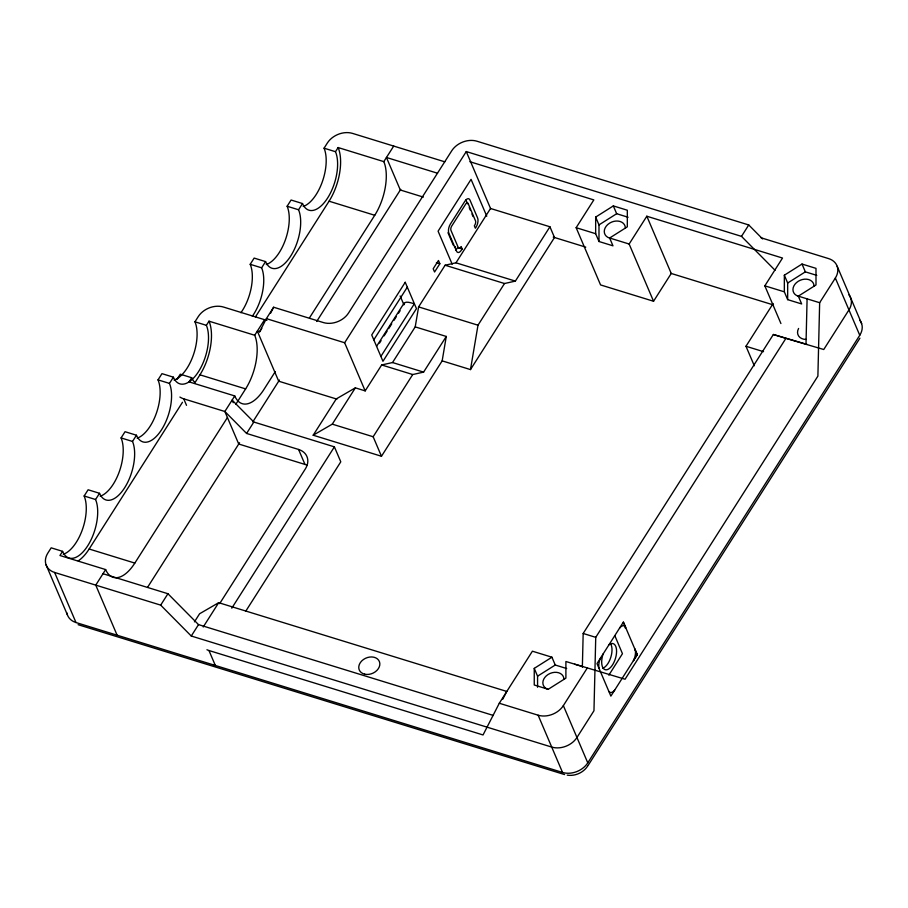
<?xml version="1.0" encoding="UTF-8"?>
<svg xmlns="http://www.w3.org/2000/svg" width="908" height="908" viewBox="0 0 908 908"><rect width="100%" height="100%" fill="white"/><g stroke="black" fill="none" stroke-linecap="round" stroke-linejoin="round"><path stroke-width="1.36" d="M566.683 668.538L555.253 665.019L551.916 657.21L534.245 668.379L534.245 684.995L548.216 689.297L565.9 678.128L565.9 661.512L625.067 679.229L817.892 376.116L819.652 302.716L835.349 278.041A19.091 14.539 -23.1 0 0 828.595 258.598L761.018 237.771M537.57 687.254L537.57 676.176L534.245 668.379M595.659 233.708L595.659 217.091L613.331 205.912L627.315 210.225L627.315 226.841L609.643 238.01L612.968 245.818L598.985 241.505L595.659 233.708L576.149 227.692L593.832 199.908L469.901 161.726M598.985 241.505L598.985 224.889L595.659 217.091M784.342 291.831L784.342 275.215L802.014 264.046L815.997 268.359L815.997 284.976L798.325 296.144L801.65 303.942L787.667 299.64L784.342 291.831L764.831 285.827L782.514 258.042L646.825 216.229L629.142 244.025L653.556 301.252L671.239 273.467L646.825 216.229M787.667 299.64L787.667 283.024L784.342 275.215M582.357 667.346L583.174 633.466L773.355 334.496L807.133 344.45M848.946 294.873A19.091 14.539 -23.1 0 1 848.946 309.912L823.749 349.512L785.919 338.366L595.739 637.337L593.968 710.737L576.955 737.489A19.091 14.539 -23.1 0 1 551.724 747.08L191.27 636.02L160.682 605.125L54.628 572.46A19.091 14.539 -23.1 0 1 47.874 553.017L51.177 547.83L62.595 551.349A34.095 16.423 -72.9 0 0 87.747 545.753A34.095 16.423 -72.9 0 0 95.567 499.514L99.528 493.294A34.095 16.423 -72.9 0 0 124.691 487.698A34.095 16.423 -72.9 0 0 132.511 441.447L136.461 435.227A34.095 16.423 -72.9 0 0 161.624 429.632A34.095 16.423 -72.9 0 0 169.444 383.392L173.394 377.172A34.095 16.423 -72.9 0 0 198.557 371.576A34.095 16.423 -72.9 0 0 206.377 325.325L209.01 321.182L254.694 335.256L264.591 319.707M806.009 344.019L807.099 298.846M415.217 326.88L446.282 336.448L442.162 360.873L381.474 456.259L313.181 435.216L336.266 398.918L355.357 387.852L365.175 390.883L381.666 364.959L392.528 362.542L415.217 326.88L418.599 306.904L445.113 265.227L455.975 262.809L515.369 281.105L549.93 226.773L490.536 208.477L455.975 262.809M442.162 360.873L470.48 369.59L477.994 325.2L504.507 283.523L515.369 281.105M380.883 356.413L414.389 303.749C411.744 303.283 404.185 299.946 403.856 304.623M336.936 399.145L278.699 381.201L257.339 331.114L259.62 331.817L266.373 318.64L273.626 307.233L323.35 322.556A19.091 14.539 -23.1 0 0 348.57 312.965L451.719 150.807A19.091 14.539 -23.1 0 1 476.95 141.217L748.748 224.957L762.572 238.917M270.561 313.226L273.626 307.233M551.916 657.21L532.406 651.195L499.298 703.246L483.045 734.958L208.953 650.514A19.091 14.539 -23.1 0 1 206.945 649.742M502.805 699.16L506.55 691.839M625.396 626.861L625.442 628.211L625.408 626.861A9.534 4.585 -72.9 0 0 619.551 628.143M63.299 554.289A34.095 16.423 -72.9 0 0 82.356 529.727A34.095 16.423 -72.9 0 0 84.149 495.995L88.11 489.775L99.528 493.294M100.232 496.222A34.095 16.423 -72.9 0 0 119.3 471.672A34.095 16.423 -72.9 0 0 121.082 437.928L125.043 431.709L136.461 435.227M137.176 438.167A34.095 16.423 -72.9 0 0 156.233 413.605A34.095 16.423 -72.9 0 0 158.015 379.873L161.976 373.653L173.394 377.172M174.109 380.1A34.095 16.423 -72.9 0 0 193.166 355.55A34.095 16.423 -72.9 0 0 194.959 321.807L198.25 316.62A19.091 14.539 -23.1 0 1 223.47 307.04L266.873 320.411M62.595 551.349L59.951 555.503L105.646 569.577A39.543 19.045 -72.9 0 0 134.827 563.085L227.42 417.532M176.981 379.385L180.283 374.209L191.702 377.728A34.095 16.423 -72.9 0 0 194.505 382.098M240.915 312.727A34.095 16.423 -72.9 0 0 250.199 264.307L254.149 258.088L265.579 261.606A34.095 16.423 -72.9 0 0 290.73 256.011A34.095 16.423 -72.9 0 0 298.55 209.759L302.512 203.54A34.095 16.423 -72.9 0 0 327.663 197.944A34.095 16.423 -72.9 0 0 335.483 151.704L338.128 147.55L383.812 161.624L393.709 146.075M266.282 264.534A34.095 16.423 -72.9 0 0 285.339 239.984A34.095 16.423 -72.9 0 0 287.132 206.241L291.082 200.021L302.512 203.54M303.215 206.479A34.095 16.423 -72.9 0 0 322.272 181.918A34.095 16.423 -72.9 0 0 324.065 148.186L327.368 142.999A19.091 14.539 -23.1 0 1 352.588 133.408L444.784 161.817M191.702 377.728L189.068 381.871L234.752 395.945A39.543 19.045 -72.9 0 0 263.933 389.453L275.317 371.565M252.333 316.245A34.095 16.423 -72.9 0 0 261.618 267.826L265.579 261.606M78.224 560.883A39.543 19.045 -72.9 0 0 89.143 549.011L182.485 402.267M194.63 383.176L199.942 374.822A39.543 19.045 -72.9 0 0 209.01 321.182M255.443 316.926L329.059 201.201A39.543 19.045 -72.9 0 0 338.128 147.55M105.646 569.577L95.749 585.127L117.109 635.203M259.62 331.817L261.799 328.39M234.752 395.945L224.855 411.494L238.725 444.023L304.974 464.431A19.091 14.539 -23.1 0 1 306.983 465.191M235.762 404.412L245.625 388.896A39.543 19.045 -72.9 0 0 254.694 335.256M309.469 317.879L374.743 215.275A39.543 19.045 -72.9 0 0 383.812 161.624M147.527 587.385L239.564 442.718M252.833 421.857L279.437 380.032M316.688 321.466L400.734 189.352M179.92 397.057A19.091 14.539 -23.1 0 0 183.745 398.828L224.855 411.494L246.59 433.445L253.843 422.038L334.405 446.861L340.784 461.82L245.762 611.186M160.682 605.125L167.935 593.73L198.523 624.613L493.419 715.47M365.175 390.894L344.643 342.759L466.269 151.568L741.495 236.364L775.057 270.266M194.448 621.855L199.601 613.751L218.692 602.685L506.823 691.453M373.812 339.83L407.306 287.155M191.27 636.02L198.523 624.613M376.559 346.379L403.969 303.283M379.533 343.054L381.054 340.659M384.107 335.869L387.149 331.091M388.669 328.696L391.723 323.906M394.004 320.308L396.285 316.722M398.578 313.135L400.099 310.74M203.222 626.997L218.692 602.685M313.181 435.216L332.271 424.149L355.357 387.852M219.645 603.65L305.349 468.914A19.091 14.539 -23.1 0 0 298.596 449.471L246.59 433.445M439.847 263.729L434.569 272.014L433.184 268.768L438.462 260.471L439.847 263.729L436.419 262.673M231.79 608.178L334.405 446.861M462.183 248.974L461.525 250.006A6.821 3.28 -72.9 0 1 456.497 251.13L448.87 233.243A6.821 3.28 -72.9 0 1 450.425 223.992L464.941 201.179A6.821 3.28 -72.9 0 1 469.969 200.066L477.597 217.954A6.821 3.28 -72.9 0 1 476.042 227.204L475.372 228.237L474.339 225.797L474.929 224.832A3.28 1.578 -72.9 0 0 475.576 221.007L468.017 203.267A3.28 1.578 -72.9 0 0 465.929 203.721L451.537 226.353A3.28 1.578 -72.9 0 0 450.89 230.189L458.449 247.929A3.28 1.578 -72.9 0 0 460.538 247.464L461.151 246.533L462.183 248.974L457.621 247.566L456.962 248.599A6.821 3.28 -72.9 0 1 455.566 250.279M381.474 456.259L373.154 436.748L412.731 374.539L423.593 372.121L446.282 336.448M470.48 369.59L554.504 237.499L549.93 226.773M741.495 236.364L748.748 224.957M754.31 365.776L745.979 346.266L773.162 303.533M499.298 703.246L538.138 715.209A19.091 14.539 -23.1 0 0 563.357 705.618L587.226 668.084M623.376 622.128L596.999 663.6L610.868 696.118L637.246 654.645L634.828 648.948L635.237 649.924A9.534 4.585 -72.9 0 1 633.421 660.672L637.246 654.645L623.376 622.128L625.589 627.303M608.848 675.177L622.457 653.692L614.966 635.963M66.92 612.945A19.091 14.539 -23.1 0 0 75.988 622.536L562.54 772.447A19.091 14.539 -23.1 0 0 587.771 762.856L859.763 335.268A19.091 14.539 -23.1 0 0 859.774 320.24M587.953 765.694L859.91 338.185M587.601 766.17C583.299 772.731 574.98 776.374 567.239 775.137M598.985 224.889L616.668 213.721L628.098 217.25M787.667 283.024L805.351 271.855L816.78 275.374M537.57 676.176L555.253 665.019M574.673 664.213L582.777 666.608M437.531 173.224L386.445 157.481L400.315 189.999L423.332 197.093M324.065 148.186L335.483 151.704M609.643 238.01L629.142 244.025M798.325 296.144L819.652 302.716M553.233 237.113L585.751 247.135M670.796 273.331L773.503 304.974M773.355 334.496L785.919 338.366M329.059 201.201L374.743 215.275M653.556 301.252L600.563 284.93L576.149 227.692M745.979 346.266L763.537 351.668M287.132 206.241L298.55 209.759M445.113 265.227L504.507 283.523M418.599 306.904L477.994 325.2M250.199 264.307L261.618 267.826M266.373 318.64L344.643 342.759M392.528 362.542L423.593 372.121M381.666 364.959L412.731 374.539M194.959 321.807L206.377 325.325M199.942 374.822L245.625 388.896M332.271 424.149L373.154 436.748M158.015 379.873L169.444 383.392M121.082 437.928L132.511 441.447M583.174 633.466L595.739 637.337M84.149 495.995L95.567 499.514M89.143 549.011L134.827 563.085M103.001 573.72L167.935 593.73M78.122 624.693L564.594 774.569M253.843 422.038L232.119 400.099L233.22 402.698M837.199 266.328L861.613 323.566M835.349 278.041L859.763 335.279M802.014 264.046L805.351 271.855M764.831 285.827L780.925 323.543M613.331 205.912L616.668 213.721M466.269 151.568L490.683 208.806M486.767 216.195L471.059 179.341L438.087 231.177L452.173 264.205M465.952 199.93L467.586 203.767M469.22 207.603L470.31 210.157M471.944 213.993L473.034 216.547M447.973 232.709L453.262 245.103M400.156 295.974L403.901 304.748M563.357 705.618L587.771 762.856M538.138 715.209L562.54 772.447M298.596 449.471L304.974 464.431M183.745 398.828L186.515 405.331M208.953 650.514L215.332 665.473A19.091 14.539 -23.1 0 1 213.323 664.701M54.628 572.46L75.988 622.536M46.024 564.719L67.385 614.807M610.358 643.5A13.643 6.572 -72.9 0 1 610.857 657.12A13.643 6.572 -72.9 0 1 602.81 668.209M608.939 644.782A13.643 6.572 -72.9 0 1 616.441 653.681A13.643 6.572 -72.9 0 1 606.147 669.832A13.643 6.572 -72.9 0 1 603.105 653.942M455.51 246.556A3.269 1.578 -72.9 0 1 455.044 246.863L454.817 246.942A3.269 1.578 -72.9 0 1 454.397 246.931M806.077 339.433A10.907 8.308 -23.1 0 1 798.597 328.446M599.019 668.322A9.545 4.597 -72.9 0 1 600.824 657.574M614.705 690.103A9.545 4.597 -72.9 0 1 608.848 691.385M609.54 238.066A10.907 8.308 -23.1 0 1 609.54 223.186A10.907 8.308 -23.1 0 1 625.362 228.056M798.223 296.19A10.907 8.308 -23.1 0 1 798.223 281.31A10.907 8.308 -23.1 0 1 814.045 286.19M548.126 689.354A10.907 8.308 -23.1 0 1 548.126 674.474A10.907 8.308 -23.1 0 1 563.947 679.343M405.229 282.286L371.724 334.95L382.96 361.293L416.466 308.618L405.229 282.286M364.653 674.167A10.907 8.308 -23.1 0 0 379.828 663.408A10.907 8.308 -23.1 0 0 363.416 659.526A10.907 8.308 -23.1 0 0 364.653 674.167"/></g></svg>
